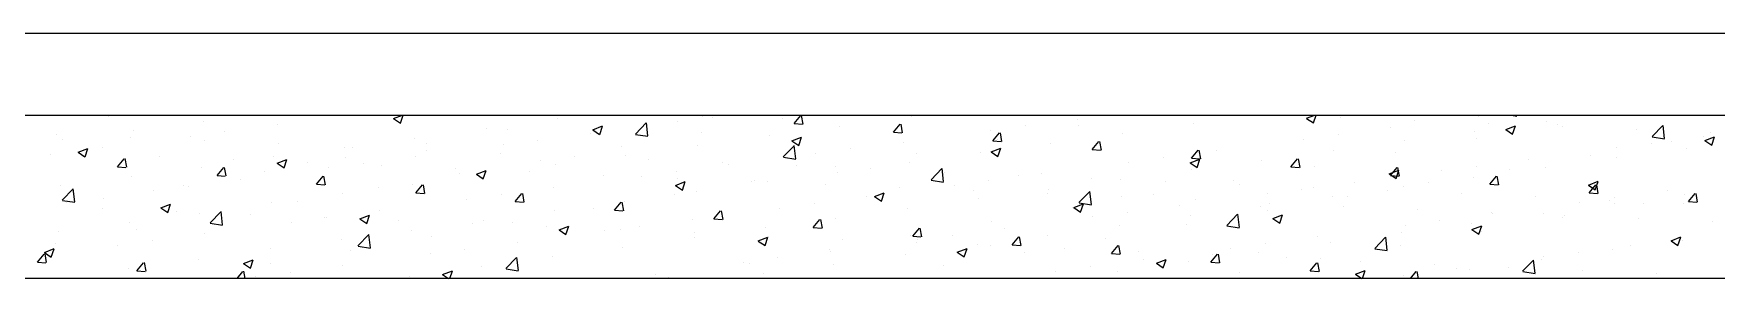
# Model space of a CAD drawing. Header units: millimetres. Extents: x 400382 to 401267, y 4543945 to 4544126.
# Drawn here: x 400754.774 to 400757.858, y 4543957.219 to 4543957.669 of the extents above; entities that cross this region are included whole.
import ezdxf

# ---------------------------------------------------------------- set-up
doc = ezdxf.new("R2010")
doc.units = ezdxf.units.MM
doc.layers.add('görünüş prota', color=4, linetype='Continuous')
doc.layers.add('kesit tarama prota', color=252, linetype='Continuous')

msp = doc.modelspace()

# ---------------------------------------------------------------- linework, layer by layer
at = {"layer": 'görünüş prota'}
for p, q in [((400789.12779, 4543957.66944), (400713.76012, 4543957.66944)), ((400713.76012, 4543957.51944), (400789.12779, 4543957.51944)), ((400789.12779, 4543957.21944), (400713.76012, 4543957.21944))]:
    msp.add_line(p, q, dxfattribs=at)
at = {"layer": 'kesit tarama prota', "color": 253, "linetype": 'Continuous'}
for p, q in [((400754.91153, 4543957.51703), (400754.91153, 4543957.51703)), ((400755.0844, 4543957.50818), (400755.0844, 4543957.50818)), ((400755.43363, 4543957.51307), (400755.44626, 4543957.50455)), ((400755.43366, 4543957.51313), (400755.45008, 4543957.51944)), ((400755.4463, 4543957.50453), (400755.4513, 4543957.51944)), ((400755.73428, 4543957.51374), (400755.73428, 4543957.51374)), ((400755.78982, 4543957.51803), (400755.78982, 4543957.51803)), ((400755.87672, 4543957.48481), (400755.8965, 4543957.50543)), ((400755.8997, 4543957.48136), (400755.89689, 4543957.50548)), ((400755.95449, 4543957.50707), (400755.95449, 4543957.50707)), ((400755.99278, 4543957.51944), (400756.0007, 4543957.51874)), ((400756.0023, 4543957.51904), (400756.00223, 4543957.51944)), ((400756.01807, 4543957.51544), (400756.01807, 4543957.51544)), ((400756.14694, 4543957.51311), (400756.14694, 4543957.51311)), ((400756.1677, 4543957.50412), (400756.17994, 4543957.51871)), ((400756.1677, 4543957.50413), (400756.18288, 4543957.5028)), ((400756.18449, 4543957.5031), (400756.18155, 4543957.51902)), ((400756.38205, 4543957.51768), (400756.38205, 4543957.51768)), ((400756.68785, 4543957.51224), (400756.68785, 4543957.51224)), ((400756.90001, 4543957.50419), (400756.90001, 4543957.50419)), ((400757.10717, 4543957.51362), (400757.1198, 4543957.5051)), ((400757.1072, 4543957.51369), (400757.12218, 4543957.51944)), ((400757.11984, 4543957.50509), (400757.12466, 4543957.51944)), ((400757.17004, 4543957.51609), (400757.17004, 4543957.51609)), ((400757.30563, 4543957.51036), (400757.30563, 4543957.51036)), ((400757.42184, 4543957.51749), (400757.42184, 4543957.51749)), ((400757.44122, 4543957.50463), (400757.44122, 4543957.50463)), ((400757.48263, 4543957.51944), (400757.49239, 4543957.51792)), ((400757.4925, 4543957.51857), (400757.49239, 4543957.51944)), ((400757.54777, 4543957.50813), (400757.54777, 4543957.50813)), ((400754.81554, 4543957.48369), (400754.81554, 4543957.48369)), ((400754.82569, 4543957.47403), (400754.82569, 4543957.47403)), ((400754.95113, 4543957.47796), (400754.95113, 4543957.47796)), ((400754.9561, 4543957.49192), (400754.9561, 4543957.49192)), ((400755.06071, 4543957.48079), (400755.06071, 4543957.48079)), ((400755.1243, 4543957.48916), (400755.1243, 4543957.48916)), ((400755.2205, 4543957.50183), (400755.2205, 4543957.50183)), ((400755.47194, 4543957.47681), (400755.47194, 4543957.47681)), ((400755.60387, 4543957.49585), (400755.60387, 4543957.49585)), ((400755.64169, 4543957.49261), (400755.64169, 4543957.49261)), ((400755.69788, 4543957.47329), (400755.69788, 4543957.47329)), ((400755.79407, 4543957.48595), (400755.79407, 4543957.48595)), ((400755.79866, 4543957.49273), (400755.81129, 4543957.4842)), ((400755.79869, 4543957.49279), (400755.81647, 4543957.49962)), ((400755.81133, 4543957.48419), (400755.81648, 4543957.49954)), ((400755.87701, 4543957.48421), (400755.8996, 4543957.48071)), ((400755.99881, 4543957.48769), (400755.99881, 4543957.48769)), ((400756.12183, 4543957.48237), (400756.12183, 4543957.48237)), ((400756.16372, 4543957.47245), (400756.1815, 4543957.47927)), ((400756.17636, 4543957.46385), (400756.18151, 4543957.4792)), ((400756.25012, 4543957.49863), (400756.25012, 4543957.49863)), ((400756.34988, 4543957.48818), (400756.36213, 4543957.50278)), ((400756.34988, 4543957.48819), (400756.36507, 4543957.48686)), ((400756.36667, 4543957.48716), (400756.36373, 4543957.50308)), ((400756.52806, 4543957.4912), (400756.52806, 4543957.4912)), ((400756.53207, 4543957.47224), (400756.54431, 4543957.48684)), ((400756.54021, 4543957.47508), (400756.54021, 4543957.47508)), ((400756.54885, 4543957.47122), (400756.54592, 4543957.48714)), ((400756.59165, 4543957.49957), (400756.59165, 4543957.49957)), ((400756.68834, 4543957.50051), (400756.68834, 4543957.50051)), ((400756.76959, 4543957.48631), (400756.76959, 4543957.48631)), ((400757.10164, 4543957.47533), (400757.10164, 4543957.47533)), ((400757.16523, 4543957.4837), (400757.16523, 4543957.4837)), ((400757.26143, 4543957.49637), (400757.26143, 4543957.49637)), ((400757.41585, 4543957.48909), (400757.41585, 4543957.48909)), ((400757.41849, 4543957.47609), (400757.41849, 4543957.47609)), ((400757.4722, 4543957.49328), (400757.48483, 4543957.48476)), ((400757.47223, 4543957.49334), (400757.49001, 4543957.50017)), ((400757.48487, 4543957.48474), (400757.49002, 4543957.50009)), ((400757.56662, 4543957.50151), (400757.56662, 4543957.50151)), ((400757.57681, 4543957.4989), (400757.57681, 4543957.4989)), ((400757.7124, 4543957.49318), (400757.7124, 4543957.49318)), ((400757.7406, 4543957.47999), (400757.76038, 4543957.5006)), ((400757.74088, 4543957.47938), (400757.76347, 4543957.47588)), ((400757.76357, 4543957.47653), (400757.76077, 4543957.50065)), ((400757.835, 4543957.4805), (400757.835, 4543957.4805)), ((400757.83723, 4543957.47294), (400757.84986, 4543957.46442)), ((400757.83726, 4543957.473), (400757.85504, 4543957.47983)), ((400757.84799, 4543957.48745), (400757.84799, 4543957.48745)), ((400757.8499, 4543957.4644), (400757.85505, 4543957.47975)), ((400754.8041, 4543957.44701), (400754.8041, 4543957.44701)), ((400754.85518, 4543957.45149), (400754.86781, 4543957.44297)), ((400754.85521, 4543957.45155), (400754.87299, 4543957.45838)), ((400754.86785, 4543957.44295), (400754.873, 4543957.4583)), ((400754.86909, 4543957.44957), (400754.86909, 4543957.44957)), ((400754.9003, 4543957.45967), (400754.9003, 4543957.45967)), ((400755.00468, 4543957.44384), (400755.00468, 4543957.44384)), ((400755.08672, 4543957.47223), (400755.08672, 4543957.47223)), ((400755.21323, 4543957.44266), (400755.21323, 4543957.44266)), ((400755.22231, 4543957.4665), (400755.22231, 4543957.4665)), ((400755.34365, 4543957.46055), (400755.34365, 4543957.46055)), ((400755.3579, 4543957.46077), (400755.3579, 4543957.46077)), ((400755.47388, 4543957.4438), (400755.47388, 4543957.4438)), ((400755.49349, 4543957.45504), (400755.49349, 4543957.45504)), ((400755.49356, 4543957.46718), (400755.49356, 4543957.46718)), ((400755.62908, 4543957.44931), (400755.62908, 4543957.44931)), ((400755.63429, 4543957.46492), (400755.63429, 4543957.46492)), ((400755.76467, 4543957.44358), (400755.76467, 4543957.44358)), ((400755.85068, 4543957.46226), (400755.85068, 4543957.46226)), ((400755.85949, 4543957.44544), (400755.85949, 4543957.44544)), ((400755.99141, 4543957.46449), (400755.99141, 4543957.46449)), ((400756.1478, 4543957.44277), (400756.16758, 4543957.46339)), ((400756.14808, 4543957.44217), (400756.17067, 4543957.43866)), ((400756.16369, 4543957.47238), (400756.17632, 4543957.46386)), ((400756.17078, 4543957.43931), (400756.16797, 4543957.46344)), ((400756.20787, 4543957.44905), (400756.20787, 4543957.44905)), ((400756.27145, 4543957.45742), (400756.27145, 4543957.45742)), ((400756.36765, 4543957.47008), (400756.36765, 4543957.47008)), ((400756.39208, 4543957.44965), (400756.39208, 4543957.44965)), ((400756.50937, 4543957.45101), (400756.50937, 4543957.45101)), ((400756.52872, 4543957.45204), (400756.54135, 4543957.44352)), ((400756.52875, 4543957.4521), (400756.54653, 4543957.45893)), ((400756.53207, 4543957.47225), (400756.54725, 4543957.47093)), ((400756.54139, 4543957.4435), (400756.54654, 4543957.45885)), ((400756.63767, 4543957.46727), (400756.63767, 4543957.46727)), ((400756.71425, 4543957.4563), (400756.7265, 4543957.4709)), ((400756.71425, 4543957.45631), (400756.72944, 4543957.45499)), ((400756.73104, 4543957.45528), (400756.7281, 4543957.4712)), ((400756.89644, 4543957.44036), (400756.90868, 4543957.45496)), ((400756.91322, 4543957.43934), (400756.91029, 4543957.45526)), ((400756.94123, 4543957.45421), (400756.94123, 4543957.45421)), ((400757.15714, 4543957.45494), (400757.15714, 4543957.45494)), ((400757.27037, 4543957.45066), (400757.27037, 4543957.45066)), ((400757.28755, 4543957.47283), (400757.28755, 4543957.47283)), ((400757.62749, 4543957.44574), (400757.62749, 4543957.44574)), ((400757.67522, 4543957.45946), (400757.67522, 4543957.45946)), ((400757.7388, 4543957.46783), (400757.7388, 4543957.46783)), ((400757.77562, 4543957.47117), (400757.77562, 4543957.47117)), ((400757.80339, 4543957.45772), (400757.80339, 4543957.45772)), ((400754.92765, 4543957.42464), (400754.93989, 4543957.43923)), ((400754.92765, 4543957.42465), (400754.94283, 4543957.42332)), ((400754.94444, 4543957.42362), (400754.9415, 4543957.43954)), ((400755.08131, 4543957.42362), (400755.08131, 4543957.42362)), ((400755.10983, 4543957.4087), (400755.12208, 4543957.42329)), ((400755.12662, 4543957.40768), (400755.12369, 4543957.4236)), ((400755.14027, 4543957.43811), (400755.14027, 4543957.43811)), ((400755.19731, 4543957.41633), (400755.19731, 4543957.41633)), ((400755.22021, 4543957.43115), (400755.23285, 4543957.42262)), ((400755.22024, 4543957.43121), (400755.23802, 4543957.43804)), ((400755.23288, 4543957.42261), (400755.23803, 4543957.43796)), ((400755.27586, 4543957.43238), (400755.27586, 4543957.43238)), ((400755.31409, 4543957.42276), (400755.31409, 4543957.42276)), ((400755.34544, 4543957.44175), (400755.34544, 4543957.44175)), ((400755.37768, 4543957.43113), (400755.37768, 4543957.43113)), ((400755.41145, 4543957.42665), (400755.41145, 4543957.42665)), ((400755.54705, 4543957.42092), (400755.54705, 4543957.42092)), ((400755.55443, 4543957.41141), (400755.55443, 4543957.41141)), ((400755.58527, 4543957.41087), (400755.60305, 4543957.41769)), ((400755.59792, 4543957.40227), (400755.60307, 4543957.41762)), ((400755.60078, 4543957.4113), (400755.60078, 4543957.4113)), ((400755.68264, 4543957.41519), (400755.68264, 4543957.41519)), ((400755.70256, 4543957.43684), (400755.70256, 4543957.43684)), ((400755.73119, 4543957.42918), (400755.73119, 4543957.42918)), ((400755.90026, 4543957.43786), (400755.90026, 4543957.43786)), ((400755.95125, 4543957.41526), (400755.95125, 4543957.41526)), ((400756.03585, 4543957.43213), (400756.03585, 4543957.43213)), ((400756.04745, 4543957.42793), (400756.04745, 4543957.42793)), ((400756.17144, 4543957.4264), (400756.17144, 4543957.4264)), ((400756.24395, 4543957.42423), (400756.24395, 4543957.42423)), ((400756.24704, 4543957.41408), (400756.24704, 4543957.41408)), ((400756.30703, 4543957.42067), (400756.30703, 4543957.42067)), ((400756.37896, 4543957.43312), (400756.37896, 4543957.43312)), ((400756.41888, 4543957.40073), (400756.43866, 4543957.42135)), ((400756.44185, 4543957.39727), (400756.43905, 4543957.42139)), ((400756.44262, 4543957.41494), (400756.44262, 4543957.41494)), ((400756.62103, 4543957.41206), (400756.62103, 4543957.41206)), ((400756.78144, 4543957.43318), (400756.78144, 4543957.43318)), ((400756.84503, 4543957.44155), (400756.84503, 4543957.44155)), ((400756.89375, 4543957.4317), (400756.90639, 4543957.42318)), ((400756.89378, 4543957.43176), (400756.91156, 4543957.43859)), ((400756.89644, 4543957.44038), (400756.91162, 4543957.43905)), ((400756.89692, 4543957.41964), (400756.89692, 4543957.41964)), ((400756.90642, 4543957.42316), (400756.91157, 4543957.43851)), ((400757.02521, 4543957.4359), (400757.02521, 4543957.4359)), ((400757.07862, 4543957.42443), (400757.09087, 4543957.43902)), ((400757.07862, 4543957.42444), (400757.09381, 4543957.42311)), ((400757.09541, 4543957.4234), (400757.09247, 4543957.43933)), ((400757.12224, 4543957.42523), (400757.12224, 4543957.42523)), ((400757.25878, 4543957.41136), (400757.27142, 4543957.40283)), ((400757.25881, 4543957.41142), (400757.27659, 4543957.41825)), ((400757.26081, 4543957.40849), (400757.27305, 4543957.42308)), ((400757.27146, 4543957.40282), (400757.27661, 4543957.41817)), ((400757.27759, 4543957.40746), (400757.27465, 4543957.42339)), ((400757.35502, 4543957.41731), (400757.35502, 4543957.41731)), ((400757.41861, 4543957.42568), (400757.41861, 4543957.42568)), ((400757.47936, 4543957.42032), (400757.47936, 4543957.42032)), ((400757.5148, 4543957.43834), (400757.5148, 4543957.43834)), ((400757.54468, 4543957.42358), (400757.54468, 4543957.42358)), ((400757.6751, 4543957.44146), (400757.6751, 4543957.44146)), ((400754.8226, 4543957.38948), (400754.8226, 4543957.38948)), ((400754.82608, 4543957.36351), (400754.84586, 4543957.38413)), ((400754.84906, 4543957.36006), (400754.84625, 4543957.38418)), ((400754.95301, 4543957.40736), (400754.95301, 4543957.40736)), ((400754.99389, 4543957.38061), (400754.99389, 4543957.38061)), ((400755.04918, 4543957.3909), (400755.04918, 4543957.3909)), ((400755.05748, 4543957.38898), (400755.05748, 4543957.38898)), ((400755.10984, 4543957.40871), (400755.12502, 4543957.40738)), ((400755.15368, 4543957.40164), (400755.15368, 4543957.40164)), ((400755.29202, 4543957.39276), (400755.30426, 4543957.40735)), ((400755.29202, 4543957.39277), (400755.3072, 4543957.39144)), ((400755.30881, 4543957.39174), (400755.30587, 4543957.40766)), ((400755.4063, 4543957.38598), (400755.4063, 4543957.38598)), ((400755.46886, 4543957.39225), (400755.46886, 4543957.39225)), ((400755.4742, 4543957.37682), (400755.48645, 4543957.39141)), ((400755.49099, 4543957.3758), (400755.48806, 4543957.39172)), ((400755.58524, 4543957.4108), (400755.59788, 4543957.40228)), ((400755.72725, 4543957.38577), (400755.72725, 4543957.38577)), ((400755.81823, 4543957.40947), (400755.81823, 4543957.40947)), ((400755.88767, 4543957.40689), (400755.88767, 4543957.40689)), ((400755.95027, 4543957.39046), (400755.96291, 4543957.38194)), ((400755.9503, 4543957.39052), (400755.96809, 4543957.39735)), ((400755.95382, 4543957.40374), (400755.95382, 4543957.40374)), ((400755.96295, 4543957.38192), (400755.9681, 4543957.39727)), ((400756.08941, 4543957.39801), (400756.08941, 4543957.39801)), ((400756.09582, 4543957.3988), (400756.09582, 4543957.3988)), ((400756.11874, 4543957.39782), (400756.11874, 4543957.39782)), ((400756.225, 4543957.39228), (400756.225, 4543957.39228)), ((400756.36059, 4543957.38655), (400756.36059, 4543957.38655)), ((400756.41916, 4543957.40012), (400756.44175, 4543957.39662)), ((400756.46124, 4543957.39102), (400756.46124, 4543957.39102)), ((400756.49618, 4543957.38082), (400756.49618, 4543957.38082)), ((400756.52483, 4543957.39939), (400756.52483, 4543957.39939)), ((400756.57821, 4543957.40921), (400756.57821, 4543957.40921)), ((400756.63458, 4543957.38271), (400756.63458, 4543957.38271)), ((400756.71381, 4543957.40348), (400756.71381, 4543957.40348)), ((400756.76651, 4543957.40176), (400756.76651, 4543957.40176)), ((400756.8494, 4543957.39775), (400756.8494, 4543957.39775)), ((400756.97411, 4543957.39981), (400756.97411, 4543957.39981)), ((400756.98499, 4543957.39203), (400756.98499, 4543957.39203)), ((400757.09841, 4543957.38352), (400757.09841, 4543957.38352)), ((400757.12058, 4543957.3863), (400757.12058, 4543957.3863)), ((400757.19461, 4543957.39619), (400757.19461, 4543957.39619)), ((400757.25617, 4543957.38057), (400757.25617, 4543957.38057)), ((400757.26081, 4543957.4085), (400757.27599, 4543957.40717)), ((400757.28446, 4543957.38827), (400757.28446, 4543957.38827)), ((400757.33123, 4543957.39489), (400757.33123, 4543957.39489)), ((400757.41276, 4543957.40453), (400757.41276, 4543957.40453)), ((400757.44299, 4543957.39255), (400757.45524, 4543957.40714)), ((400757.44299, 4543957.39256), (400757.45817, 4543957.39123)), ((400757.45977, 4543957.39153), (400757.45684, 4543957.40745)), ((400757.62381, 4543957.39101), (400757.63645, 4543957.38249)), ((400757.62384, 4543957.39108), (400757.64163, 4543957.3979)), ((400757.62518, 4543957.37661), (400757.63742, 4543957.3912)), ((400757.63649, 4543957.38248), (400757.64164, 4543957.39783)), ((400757.64196, 4543957.37559), (400757.63902, 4543957.39151)), ((400754.82637, 4543957.36291), (400754.84896, 4543957.35941)), ((400754.83348, 4543957.35949), (400754.83348, 4543957.35949)), ((400754.90105, 4543957.36547), (400754.90105, 4543957.36547)), ((400755.00682, 4543957.34929), (400755.02461, 4543957.35611)), ((400755.01947, 4543957.34069), (400755.02462, 4543957.35604)), ((400755.21015, 4543957.35811), (400755.21015, 4543957.35811)), ((400755.25817, 4543957.36056), (400755.25817, 4543957.36056)), ((400755.34056, 4543957.37599), (400755.34056, 4543957.37599)), ((400755.4742, 4543957.37683), (400755.48939, 4543957.3755)), ((400755.56747, 4543957.36474), (400755.56747, 4543957.36474)), ((400755.63106, 4543957.37311), (400755.63106, 4543957.37311)), ((400755.65639, 4543957.36088), (400755.66863, 4543957.37547)), ((400755.65639, 4543957.36089), (400755.67157, 4543957.35956)), ((400755.67318, 4543957.35986), (400755.67024, 4543957.37578)), ((400755.83857, 4543957.34494), (400755.85082, 4543957.35954)), ((400755.85536, 4543957.34392), (400755.85242, 4543957.35984)), ((400755.8564, 4543957.36089), (400755.8564, 4543957.36089)), ((400755.94769, 4543957.37337), (400755.94769, 4543957.37337)), ((400755.98833, 4543957.37993), (400755.98833, 4543957.37993)), ((400756.20463, 4543957.35724), (400756.20463, 4543957.35724)), ((400756.30083, 4543957.3699), (400756.30083, 4543957.3699)), ((400756.3153, 4543957.37012), (400756.32794, 4543957.3616)), ((400756.31533, 4543957.37018), (400756.33312, 4543957.37701)), ((400756.32798, 4543957.36158), (400756.33313, 4543957.37693)), ((400756.50628, 4543957.36645), (400756.50628, 4543957.36645)), ((400756.63177, 4543957.37509), (400756.63177, 4543957.37509)), ((400756.68033, 4543957.34978), (400756.69297, 4543957.34125)), ((400756.68036, 4543957.34984), (400756.69815, 4543957.35667)), ((400756.68996, 4543957.35869), (400756.70974, 4543957.37931)), ((400756.69024, 4543957.35808), (400756.71283, 4543957.35458)), ((400756.69301, 4543957.34124), (400756.69816, 4543957.35659)), ((400756.71293, 4543957.35523), (400756.71013, 4543957.37935)), ((400756.76736, 4543957.36937), (400756.76736, 4543957.36937)), ((400756.82598, 4543957.37438), (400756.82598, 4543957.37438)), ((400756.87441, 4543957.35403), (400756.87441, 4543957.35403)), ((400756.90295, 4543957.36364), (400756.90295, 4543957.36364)), ((400757.02213, 4543957.35135), (400757.02213, 4543957.35135)), ((400757.03482, 4543957.37515), (400757.03482, 4543957.37515)), ((400757.03854, 4543957.35791), (400757.03854, 4543957.35791)), ((400757.15405, 4543957.37039), (400757.15405, 4543957.37039)), ((400757.17413, 4543957.35218), (400757.17413, 4543957.35218)), ((400757.1831, 4543957.36946), (400757.1831, 4543957.36946)), ((400757.39176, 4543957.37484), (400757.39176, 4543957.37484)), ((400757.52735, 4543957.36911), (400757.52735, 4543957.36911)), ((400757.6084, 4543957.35928), (400757.6084, 4543957.35928)), ((400757.62518, 4543957.37662), (400757.64036, 4543957.37529)), ((400757.66294, 4543957.36338), (400757.66294, 4543957.36338)), ((400757.67198, 4543957.36765), (400757.67198, 4543957.36765)), ((400757.67201, 4543957.35691), (400757.67201, 4543957.35691)), ((400757.72449, 4543957.35685), (400757.72449, 4543957.35685)), ((400757.76818, 4543957.38032), (400757.76818, 4543957.38032)), ((400757.79853, 4543957.35765), (400757.79853, 4543957.35765)), ((400757.80031, 4543957.37317), (400757.80031, 4543957.37317)), ((400757.80736, 4543957.36067), (400757.81961, 4543957.37526)), ((400757.80736, 4543957.36068), (400757.82254, 4543957.35935)), ((400757.82414, 4543957.35965), (400757.82121, 4543957.37557)), ((400754.90059, 4543957.34885), (400754.90059, 4543957.34885)), ((400754.94992, 4543957.3228), (400754.94992, 4543957.3228)), ((400755.00679, 4543957.34922), (400755.01943, 4543957.3407)), ((400755.03619, 4543957.34312), (400755.03619, 4543957.34312)), ((400755.07822, 4543957.33907), (400755.07822, 4543957.33907)), ((400755.09716, 4543957.32147), (400755.11694, 4543957.34209)), ((400755.09744, 4543957.32087), (400755.12003, 4543957.31736)), ((400755.11004, 4543957.33513), (400755.11004, 4543957.33513)), ((400755.12013, 4543957.31801), (400755.11733, 4543957.34214)), ((400755.17178, 4543957.33739), (400755.17178, 4543957.33739)), ((400755.24727, 4543957.32258), (400755.24727, 4543957.32258)), ((400755.30737, 4543957.33166), (400755.30737, 4543957.33166)), ((400755.31086, 4543957.33095), (400755.31086, 4543957.33095)), ((400755.37183, 4543957.32888), (400755.38446, 4543957.32036)), ((400755.37185, 4543957.32894), (400755.38964, 4543957.33577)), ((400755.3845, 4543957.32034), (400755.38965, 4543957.33569)), ((400755.40706, 4543957.34362), (400755.40706, 4543957.34362)), ((400755.44296, 4543957.32593), (400755.44296, 4543957.32593)), ((400755.57855, 4543957.3202), (400755.57855, 4543957.3202)), ((400755.59769, 4543957.32674), (400755.59769, 4543957.32674)), ((400755.65143, 4543957.32252), (400755.65143, 4543957.32252)), ((400755.7281, 4543957.34463), (400755.7281, 4543957.34463)), ((400755.79956, 4543957.34795), (400755.79956, 4543957.34795)), ((400755.83857, 4543957.34495), (400755.85376, 4543957.34362)), ((400755.98063, 4543957.32775), (400755.98063, 4543957.32775)), ((400756.02076, 4543957.329), (400756.033, 4543957.3436)), ((400756.02076, 4543957.32901), (400756.03594, 4543957.32769)), ((400756.03754, 4543957.32798), (400756.03461, 4543957.3439)), ((400756.14105, 4543957.34887), (400756.14105, 4543957.34887)), ((400756.20294, 4543957.31306), (400756.21519, 4543957.32766)), ((400756.21973, 4543957.31204), (400756.21679, 4543957.32796)), ((400756.24395, 4543957.32952), (400756.24395, 4543957.32952)), ((400756.37587, 4543957.34857), (400756.37587, 4543957.34857)), ((400756.52972, 4543957.32353), (400756.52972, 4543957.32353)), ((400756.67785, 4543957.34895), (400756.67785, 4543957.34895)), ((400756.71462, 4543957.333), (400756.71462, 4543957.333)), ((400756.77821, 4543957.34137), (400756.77821, 4543957.34137)), ((400756.89383, 4543957.33508), (400756.89383, 4543957.33508)), ((400756.96104, 4543957.31664), (400756.98082, 4543957.33726)), ((400756.98401, 4543957.31319), (400756.98121, 4543957.33731)), ((400757.03497, 4543957.34404), (400757.03497, 4543957.34404)), ((400757.04537, 4543957.32943), (400757.058, 4543957.32091)), ((400757.04539, 4543957.3295), (400757.06318, 4543957.33632)), ((400757.05804, 4543957.3209), (400757.06319, 4543957.33625)), ((400757.30972, 4543957.34645), (400757.30972, 4543957.34645)), ((400757.35179, 4543957.3255), (400757.35179, 4543957.3255)), ((400757.40967, 4543957.31998), (400757.40967, 4543957.31998)), ((400757.44531, 4543957.34072), (400757.44531, 4543957.34072)), ((400757.44798, 4543957.33816), (400757.44798, 4543957.33816)), ((400757.5416, 4543957.33902), (400757.5416, 4543957.33902)), ((400757.57636, 4543957.33143), (400757.57636, 4543957.33143)), ((400757.5809, 4543957.33499), (400757.5809, 4543957.33499)), ((400757.71649, 4543957.32926), (400757.71649, 4543957.32926)), ((400757.85209, 4543957.32354), (400757.85209, 4543957.32354)), ((400754.81951, 4543957.30492), (400754.81951, 4543957.30492)), ((400754.96191, 4543957.3097), (400754.96191, 4543957.3097)), ((400754.99066, 4543957.2888), (400754.99066, 4543957.2888)), ((400755.08686, 4543957.30146), (400755.08686, 4543957.30146)), ((400755.33747, 4543957.29144), (400755.33747, 4543957.29144)), ((400755.36824, 4543957.27943), (400755.38802, 4543957.30005)), ((400755.39121, 4543957.27597), (400755.38841, 4543957.30009)), ((400755.46577, 4543957.3077), (400755.46577, 4543957.3077)), ((400755.5033, 4543957.29709), (400755.5033, 4543957.29709)), ((400755.71414, 4543957.31447), (400755.71414, 4543957.31447)), ((400755.73686, 4543957.30854), (400755.74949, 4543957.30002)), ((400755.73688, 4543957.3086), (400755.75467, 4543957.31543)), ((400755.74953, 4543957.3), (400755.75468, 4543957.31535)), ((400755.82085, 4543957.30671), (400755.82085, 4543957.30671)), ((400755.84973, 4543957.30875), (400755.84973, 4543957.30875)), ((400755.88444, 4543957.31508), (400755.88444, 4543957.31508)), ((400755.98524, 4543957.29538), (400755.98524, 4543957.29538)), ((400755.98532, 4543957.30302), (400755.98532, 4543957.30302)), ((400756.10189, 4543957.2882), (400756.11452, 4543957.27967)), ((400756.10192, 4543957.28826), (400756.1197, 4543957.29509)), ((400756.11456, 4543957.27966), (400756.11971, 4543957.29501)), ((400756.11565, 4543957.31326), (400756.11565, 4543957.31326)), ((400756.12091, 4543957.29729), (400756.12091, 4543957.29729)), ((400756.20294, 4543957.31308), (400756.21813, 4543957.31175)), ((400756.2565, 4543957.29156), (400756.2565, 4543957.29156)), ((400756.38159, 4543957.2981), (400756.38159, 4543957.2981)), ((400756.38513, 4543957.29713), (400756.39737, 4543957.31172)), ((400756.38513, 4543957.29714), (400756.40031, 4543957.29581)), ((400756.39443, 4543957.29084), (400756.39443, 4543957.29084)), ((400756.40191, 4543957.2961), (400756.39898, 4543957.31202)), ((400756.45801, 4543957.29921), (400756.45801, 4543957.29921)), ((400756.55421, 4543957.31188), (400756.55421, 4543957.31188)), ((400756.56731, 4543957.28119), (400756.57956, 4543957.29578)), ((400756.5841, 4543957.28016), (400756.58116, 4543957.29609)), ((400756.63149, 4543957.29816), (400756.63149, 4543957.29816)), ((400756.73871, 4543957.29318), (400756.73871, 4543957.29318)), ((400756.76342, 4543957.3172), (400756.76342, 4543957.3172)), ((400756.88684, 4543957.31861), (400756.88684, 4543957.31861)), ((400756.96132, 4543957.31604), (400756.98391, 4543957.31254)), ((400757.12779, 4543957.29601), (400757.12779, 4543957.29601)), ((400757.23212, 4543957.2746), (400757.2519, 4543957.29522)), ((400757.25509, 4543957.27114), (400757.25228, 4543957.29527)), ((400757.28137, 4543957.30372), (400757.28137, 4543957.30372)), ((400757.2882, 4543957.31713), (400757.2882, 4543957.31713)), ((400757.4104, 4543957.30909), (400757.42303, 4543957.30057)), ((400757.41042, 4543957.30915), (400757.42821, 4543957.31598)), ((400757.42307, 4543957.30055), (400757.42822, 4543957.3159)), ((400757.42823, 4543957.306), (400757.42823, 4543957.306)), ((400757.77543, 4543957.28875), (400757.78806, 4543957.28023)), ((400757.77546, 4543957.28881), (400757.79324, 4543957.29564)), ((400757.7881, 4543957.28021), (400757.79325, 4543957.29556)), ((400757.79722, 4543957.28861), (400757.79722, 4543957.28861)), ((400754.78071, 4543957.24952), (400754.79295, 4543957.26411)), ((400754.79338, 4543957.2673), (400754.80601, 4543957.25878)), ((400754.79341, 4543957.26736), (400754.81119, 4543957.27419)), ((400754.7975, 4543957.2485), (400754.79456, 4543957.26442)), ((400754.80605, 4543957.25876), (400754.8112, 4543957.27411)), ((400754.81378, 4543957.28428), (400754.81378, 4543957.28428)), ((400754.92707, 4543957.28043), (400754.92707, 4543957.28043)), ((400755.20706, 4543957.27355), (400755.20706, 4543957.27355)), ((400755.35517, 4543957.27167), (400755.35517, 4543957.27167)), ((400755.36852, 4543957.27882), (400755.39111, 4543957.27532)), ((400755.50065, 4543957.26456), (400755.50065, 4543957.26456)), ((400755.56424, 4543957.27293), (400755.56424, 4543957.27293)), ((400755.63932, 4543957.23739), (400755.6591, 4543957.25801)), ((400755.66229, 4543957.23393), (400755.65949, 4543957.25805)), ((400755.66043, 4543957.28559), (400755.66043, 4543957.28559)), ((400755.72502, 4543957.26007), (400755.72502, 4543957.26007)), ((400755.85331, 4543957.27633), (400755.85331, 4543957.27633)), ((400756.13781, 4543957.25706), (400756.13781, 4543957.25706)), ((400756.23346, 4543957.27267), (400756.23346, 4543957.27267)), ((400756.23401, 4543957.26972), (400756.23401, 4543957.26972)), ((400756.37278, 4543957.26401), (400756.37278, 4543957.26401)), ((400756.39209, 4543957.28583), (400756.39209, 4543957.28583)), ((400756.46692, 4543957.26785), (400756.47955, 4543957.25933)), ((400756.46695, 4543957.26792), (400756.48473, 4543957.27474)), ((400756.47959, 4543957.25932), (400756.48474, 4543957.27467)), ((400756.5032, 4543957.2819), (400756.5032, 4543957.2819)), ((400756.52768, 4543957.2801), (400756.52768, 4543957.2801)), ((400756.56731, 4543957.2812), (400756.58249, 4543957.27987)), ((400756.59058, 4543957.26776), (400756.59058, 4543957.26776)), ((400756.66327, 4543957.27437), (400756.66327, 4543957.27437)), ((400756.7495, 4543957.26525), (400756.76174, 4543957.27984)), ((400756.7495, 4543957.26526), (400756.76468, 4543957.26393)), ((400756.76628, 4543957.26423), (400756.76334, 4543957.28015)), ((400756.79886, 4543957.26864), (400756.79886, 4543957.26864)), ((400756.93168, 4543957.24931), (400756.94393, 4543957.2639)), ((400756.93445, 4543957.26292), (400756.93445, 4543957.26292)), ((400756.94847, 4543957.24829), (400756.94553, 4543957.26421)), ((400756.968, 4543957.27497), (400756.968, 4543957.27497)), ((400757.01904, 4543957.26679), (400757.01904, 4543957.26679)), ((400757.03159, 4543957.28334), (400757.03159, 4543957.28334)), ((400757.07004, 4543957.25719), (400757.07004, 4543957.25719)), ((400757.15096, 4543957.28583), (400757.15096, 4543957.28583)), ((400757.2324, 4543957.274), (400757.25499, 4543957.2705)), ((400757.2801, 4543957.28057), (400757.2801, 4543957.28057)), ((400757.54158, 4543957.2591), (400757.54158, 4543957.2591)), ((400757.60516, 4543957.26747), (400757.60516, 4543957.26747)), ((400757.66892, 4543957.27235), (400757.66892, 4543957.27235)), ((400757.70136, 4543957.28014), (400757.70136, 4543957.28014)), ((400754.78071, 4543957.24953), (400754.79589, 4543957.2482)), ((400754.94684, 4543957.23825), (400754.94684, 4543957.23825)), ((400754.96289, 4543957.23358), (400754.97514, 4543957.24817)), ((400754.96289, 4543957.23359), (400754.97808, 4543957.23226)), ((400754.97968, 4543957.23256), (400754.97675, 4543957.24848)), ((400755.07513, 4543957.25451), (400755.07513, 4543957.25451)), ((400755.14658, 4543957.21944), (400755.15732, 4543957.23224)), ((400755.15841, 4543957.24696), (400755.17104, 4543957.23844)), ((400755.15844, 4543957.24702), (400755.17622, 4543957.25385)), ((400755.16135, 4543957.21944), (400755.15893, 4543957.23254)), ((400755.17108, 4543957.23842), (400755.17623, 4543957.25377)), ((400755.20704, 4543957.24624), (400755.20704, 4543957.24624)), ((400755.24404, 4543957.23077), (400755.24404, 4543957.23077)), ((400755.34024, 4543957.24344), (400755.34024, 4543957.24344)), ((400755.52344, 4543957.22662), (400755.53409, 4543957.21944)), ((400755.52347, 4543957.22668), (400755.54125, 4543957.2335)), ((400755.53657, 4543957.21944), (400755.54126, 4543957.23343)), ((400755.5946, 4543957.24219), (400755.5946, 4543957.24219)), ((400755.6396, 4543957.23678), (400755.66219, 4543957.23328)), ((400755.91381, 4543957.22757), (400755.91381, 4543957.22757)), ((400756.07423, 4543957.24869), (400756.07423, 4543957.24869)), ((400756.08533, 4543957.24725), (400756.08533, 4543957.24725)), ((400756.11256, 4543957.22871), (400756.11256, 4543957.22871)), ((400756.24086, 4543957.24497), (400756.24086, 4543957.24497)), ((400756.44245, 4543957.24233), (400756.44245, 4543957.24233)), ((400756.6478, 4543957.23282), (400756.6478, 4543957.23282)), ((400756.71139, 4543957.24119), (400756.71139, 4543957.24119)), ((400756.76033, 4543957.23265), (400756.76033, 4543957.23265)), ((400756.80759, 4543957.25385), (400756.80759, 4543957.25385)), ((400756.83195, 4543957.24751), (400756.84458, 4543957.23899)), ((400756.83198, 4543957.24757), (400756.84976, 4543957.2544)), ((400756.84462, 4543957.23897), (400756.84977, 4543957.25432)), ((400756.89074, 4543957.25053), (400756.89074, 4543957.25053)), ((400756.93168, 4543957.24932), (400756.94686, 4543957.24799)), ((400756.98385, 4543957.22972), (400756.98385, 4543957.22972)), ((400757.11387, 4543957.23337), (400757.12611, 4543957.24796)), ((400757.11387, 4543957.23338), (400757.12905, 4543957.23205)), ((400757.13065, 4543957.23235), (400757.12771, 4543957.24827)), ((400757.13197, 4543957.25515), (400757.13197, 4543957.25515)), ((400757.19698, 4543957.22717), (400757.20845, 4543957.21944)), ((400757.19701, 4543957.22723), (400757.21479, 4543957.23406)), ((400757.20563, 4543957.25146), (400757.20563, 4543957.25146)), ((400757.20992, 4543957.21944), (400757.2148, 4543957.23398)), ((400757.29773, 4543957.21944), (400757.3083, 4543957.23202)), ((400757.31227, 4543957.21944), (400757.3099, 4543957.23233)), ((400757.34123, 4543957.24573), (400757.34123, 4543957.24573)), ((400757.38116, 4543957.23798), (400757.38116, 4543957.23798)), ((400757.40658, 4543957.23542), (400757.40658, 4543957.23542)), ((400757.47682, 4543957.24), (400757.47682, 4543957.24)), ((400757.50319, 4543957.23256), (400757.52298, 4543957.25318)), ((400757.50348, 4543957.23196), (400757.52607, 4543957.22845)), ((400757.52617, 4543957.2291), (400757.52336, 4543957.25322)), ((400757.53851, 4543957.25447), (400757.53851, 4543957.25447)), ((400757.61241, 4543957.23427), (400757.61241, 4543957.23427)), ((400757.748, 4543957.22854), (400757.748, 4543957.22854)), ((400754.81642, 4543957.22037), (400754.81642, 4543957.22037)), ((400755.05891, 4543957.22081), (400755.05891, 4543957.22081)), ((400755.18045, 4543957.2224), (400755.18045, 4543957.2224)), ((400755.46268, 4543957.22314), (400755.46268, 4543957.22314)), ((400755.9372, 4543957.22182), (400755.9372, 4543957.22182)), ((400757.28497, 4543957.22532), (400757.28497, 4543957.22532))]:
    msp.add_line(p, q, dxfattribs=at)

doc.saveas('drawing.dxf')
